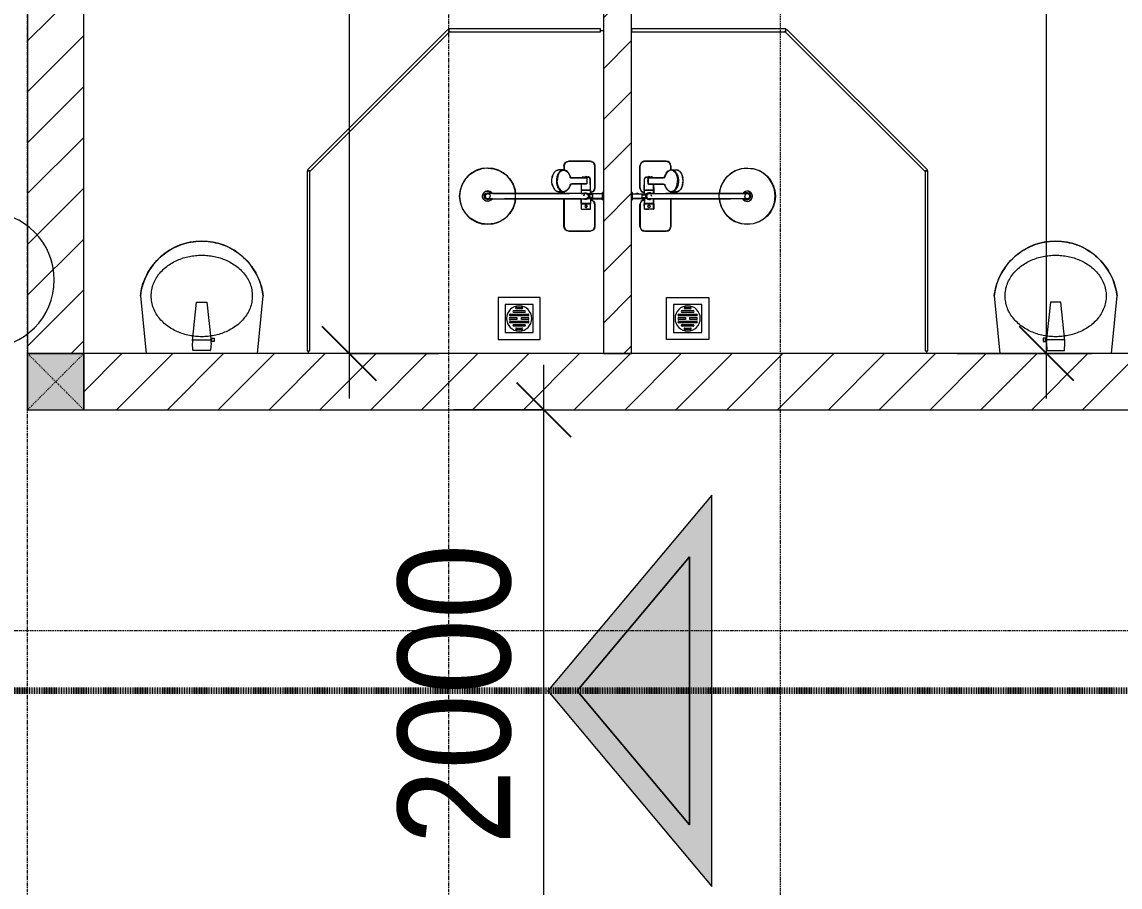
# Model space of a CAD drawing. Header units: millimetres. Extents: x 962 to 239635, y -15958 to 82755.
# Drawn here: x 106183 to 110093, y 33839 to 36917 of the extents above; entities that cross this region are included whole.
import ezdxf

# ---------------------------------------------------------------- set-up
doc = ezdxf.new("R2010")
doc.units = ezdxf.units.MM
for name, pattern in [('1 NÉT CALL OUT', [6, 3, -3]), ('Dash', [6, 3, -3]), ('Dash Dot 3_16_', [7.9375, 4.7625, -1.5875, 0, -1.5875]), ('Grid Line', [22.225, 12.7, -3.175, 3.175, -3.175])]:
    doc.linetypes.add(name, pattern=pattern)
for name, color, linetype, lineweight in [('0-1', 7, 'Continuous', 5), ('A-ANNO-DIMS', 211, 'Continuous', 9), ('A-ANNO-DIMS-160', 211, 'Continuous', 9), ('A-ANNO-NOTE', 131, 'Continuous', 9), ('A-DETL-3', 90, '1 NÉT CALL OUT', 100), ('A-DOOR-IDEN', 31, 'Continuous', 9), ('A-FLOR', 192, 'Continuous', 9), ('A-FLOR-2', 9, 'Continuous', 9), ('A-GLAZ-CURT-1', 254, 'Continuous', 9), ('A-GLAZ-CURT-2', 9, 'Continuous', 9), ('A-WALL', 113, 'Continuous', 9), ('A-WALL-1', 253, 'Continuous', 18), ('A-WALL-3', 113, 'Continuous', 18), ('A-WALL-PATT-1', 10, 'Continuous', 9), ('A-WALL-PATT-2', 111, 'Continuous', 9), ('G-ANNO-SYMB-1', 111, 'Dash Dot 3_16_', 18), ('M-EQPM-1', 254, 'Continuous', 9), ('P-SANR-FIXT', 6, 'Continuous', 9), ('P-SANR-FIXT-1', 254, 'Continuous', 9), ('S-COLS', 52, 'Continuous', 9), ('S-COLS-1', 52, 'Continuous', 5), ('S-COLS-5', 52, 'Dash', 9), ('S-COLS-6', 52, 'Continuous', 18), ('S-COLS-HDLN', 52, 'Dash', 9), ('S-GRID-1', 1, 'Grid Line', 9)]:
    doc.layers.add(name, color=color, linetype=linetype, lineweight=lineweight)
doc.styles.add('UTM Avo', font='UTM Avo.ttf', dxfattribs={"width": 0.9, "height": 400})
doc.dimstyles.new('1_Dim_chi_tiet_2_5', dxfattribs={"dimscale": 304.8, "dimtxt": 399.720379, "dimasz": 0.629921, "dimexe": 0.524934, "dimexo": 0.0625, "dimgap": 0.052493, "dimtad": 1, "dimdec": 0, "dimrnd": 5, "dimzin": 0, "dimdsep": 46, "dimtxsty": 'UTM Avo', "dimblk1": 'OBLIQUE', "dimblk2": 'OBLIQUE', "dimsah": 1, "dimcen": 0.09, "dimdle": 0.524934, "dimazin": 0, "dimtfac": 1, "dimtdec": 4, "dimtix": 1, "dimtmove": 0, "dimatfit": 3, "dimfxl": 1.049869, "dimfxlon": 1, "dimtvp": 1, "dimtolj": 1, "dimtzin": 0, "dimarcsym": 2})
doc.dimstyles.new('1_Dim_chi_tiet_2_5_1', dxfattribs={"dimscale": 304.8, "dimtxt": 399.720379, "dimasz": 0.629921, "dimexe": 0.524934, "dimexo": 0.0625, "dimgap": 0.052493, "dimtad": 1, "dimdec": 0, "dimrnd": 5, "dimzin": 0, "dimdsep": 46, "dimtxsty": 'UTM Avo', "dimblk1": 'OBLIQUE', "dimblk2": 'OBLIQUE', "dimsah": 1, "dimcen": 0.09, "dimdle": 0.524934, "dimazin": 0, "dimtfac": 1, "dimtdec": 4, "dimtix": 1, "dimtmove": 0, "dimatfit": 3, "dimfxl": 1.049869, "dimfxlon": 1, "dimtvp": 1, "dimtolj": 1, "dimtzin": 0, "dimarcsym": 2})
pattern_1 = [(45, (61750.9, 0), (-90.50967, 90.50967), [])]

# ---------------------------------------------------------------- blocks, each defined once
blk = doc.blocks.new('93925000_0001 - 93925000_top_dwg_93925000_T-348115-TKCS_MB TẦNG 2')
at = {"layer": 'P-SANR-FIXT'}
for p, q in [((-29.3, -30.4), (-108, -30.4)), ((29.3, -30.4), (108, -30.4)), ((-125, -47.4), (-125, -123.4)), ((-46.3, -78.4), (-46.3, -46.7)), ((-27.2, -47.1), (-26.1, -47.1)), ((-27.2, -77.9), (-26.1, -77.9)), ((-9, -412.5), (-9, -62.5)), ((9, -62.5), (9, -412.5)), ((21.5, -45.9), (60.6, -46.7)), ((43, -64.7), (43, -117.7)), ((65.8, -117.7), (65.8, -64.7)), ((125, -47.4), (125, -123.4)), ((43, -78.7), (21.5, -79.2)), ((-108, -140.4), (-9, -140.4)), ((9, -140.4), (16.1, -140.4)), ((15.4, -159.1), (15.8, -143.3)), ((42.7, -117.9), (42.7, -117.9)), ((43.2, -117.6), (43.2, -117.5)), ((65.6, -117.5), (65.6, -117.6)), ((66.1, -117.9), (66.1, -117.9)), ((108, -140.4), (92.7, -140.4)), ((93, -143.3), (93.4, -159.1))]:
    blk.add_line(p, q, dxfattribs=at)
at = {"layer": 'P-SANR-FIXT', "flags": 128}
for points in [[(-45.8, -46.1), (-27.2, -46.1), (-27.2, -78.9), (-45.8, -78.9)], [(-26.1, -46), (-26.1, -78.9), (-9, -79)], [(21.5, -47.4), (21.5, -79.1), (9, -79)]]:
    blk.add_lwpolyline(points, dxfattribs=at)
at = {"layer": 'P-SANR-FIXT'}
for centre, radius in [((-36.5, -62.5), 3.95), ((0, -412.5), 100)]:
    blk.add_circle(centre, radius, dxfattribs=at)
for centre, radius, start, end in [((-108, -47.4), 17, 90, 180), ((-29.3, -47.4), 17, 4.7626, 90), ((29.3, -47.4), 17, 90, 175.2374), ((108, -47.4), 17, 360, 90), ((-45.8, -46.6), 0.5, 90, 180), ((0, -62.5), 12, 318.5904, 221.4096), ((0, -62.5), 9, 90, 180.0008), ((0, -62.5), 9, 360, 90), ((45.7, -61.8), 2.59, 155.1929, 175.7071), ((45.9, -61.8), 2.75, 130.8294, 155.1929), ((46.1, -62.1), 3.08, 110.5459, 130.8294), ((54.4, -334.8), 275.9, 88.2683, 91.7343), ((59.7, -57.1), 10.5, 38.6491, 85.492), ((-11.1, -67.1), 76.9, 1.7693, 4.1075), ((65.2, -72.4), 3.46, 323.2522, 79.3541), ((-45.8, -78.4), 0.5, 180, 270), ((-108, -123.4), 17, 180, 270), ((32.6, -143.6), 16.9, 172.414, 179.1297), ((33.7, -143.7), 17.9, 164.9525, 172.4168), ((35.2, -144.2), 19.5, 157.9614, 164.9563), ((37.1, -144.9), 21.6, 151.4775, 157.9654), ((39.3, -146.1), 24, 145.4892, 151.4815), ((41.5, -147.6), 26.8, 139.9517, 145.4927), ((43.6, -149.4), 29.5, 134.7867, 139.9744), ((46.2, -152), 33.2, 130.0223, 134.7808), ((47.7, -153.8), 35.5, 125.4414, 130.0144), ((49.9, -156.8), 39.2, 121.1773, 125.4365), ((50.6, -157.9), 40.5, 119.697, 121.1761), ((51, -158.7), 41.5, 117.0276, 119.7085), ((52.2, -161.1), 44.1, 113.3199, 117.0258), ((51.7, -159.9), 42.8, 109.7779, 113.2977), ((52.5, -162.2), 45.2, 106.1472, 109.7766), ((53.2, -164.5), 47.7, 103.9355, 106.1665), ((39.1, -108.2), 10.4, 284.3956, 285.5116), ((40.8, -114.2), 4.19, 285.5116, 289.9665), ((40.2, -112.5), 6, 289.9665, 292.7061), ((41.4, -115.3), 2.96, 292.7061, 296.5405), ((41.3, -115.1), 3.16, 296.9591, 300.8286), ((41.8, -115.8), 2.26, 300.8286, 305.287), ((42.1, -116.4), 1.64, 305.287, 309.9326), ((42.6, -116.9), 0.906, 309.9326, 315.24), ((66.5, -116.6), 1.39, 229.6335, 235.1234), ((66.3, -116.8), 1.08, 225.1702, 229.6335), ((67.3, -115.4), 2.79, 235.1234, 238.7439), ((67.2, -115.6), 2.6, 238.7439, 243.4573), ((67.8, -114.4), 3.89, 243.9189, 246.8313), ((68.1, -113.8), 4.52, 246.843, 250.4792), ((68.3, -113.2), 5.24, 250.478, 254.0406), ((68.5, -112.7), 5.75, 254.0357, 256.0561), ((55.4, -165.2), 48.4, 73.8659, 76.0481), ((56.2, -162.4), 45.5, 70.241, 73.86), ((57.4, -159.2), 42.1, 66.6693, 70.2637), ((56.5, -161.3), 44.3, 62.9815, 66.6728), ((58, -158.4), 41.1, 60.2783, 62.9855), ((57.7, -158.9), 41.7, 58.8444, 60.2824), ((59.2, -156.4), 38.7, 54.5377, 58.8482), ((60.9, -154), 35.8, 50.0034, 54.5405), ((62.8, -151.7), 32.8, 45.1921, 50.0042), ((65, -149.6), 29.8, 40.0487, 45.1896), ((87.6, -128.4), 1.5, 180, 187.5386), ((87.6, -128.4), 1.5, 258.6057, 270), ((67.2, -147.7), 26.8, 34.5125, 40.0422), ((69.4, -146.2), 24.2, 28.5363, 34.4919), ((73.8, -143.9), 19.2, 21.6374, 28.9183), ((71.2, -145), 22.1, 15.4436, 21.6374), ((76.8, -143.4), 16.2, 7.1859, 15.4436), ((73.9, -143.8), 19.1, 1.2699, 7.1859), ((108, -123.4), 17, 270, 360), ((32.7, -159), 17.3, 181.3198, 222.2619), ((54.2, -123), 60.6, 259.1395, 270.1494), ((54.2, -119.5), 64.1, 270.1494, 280.3637), ((76, -159), 17.4, 317.3098, 358.6393), ((0, -412.5), 18, 120.2491, 59.7509), ((0, -412.5), 12.2, 137.7946, 42.2054), ((0, -412.5), 9, 180, 0)]:
    blk.add_arc(centre, radius, start, end, dxfattribs=at)
for points, degree in [([(-12.9, 0), (-12.9, -1.5), (-12.9, -3)], 2), ([(12.9, 0), (0, 0), (-12.8, 0)], 2), ([(12.8, 0), (12.9, 0), (12.9, 0)], 2), ([(12.9, 0), (12.9, -1.5), (12.9, -3)], 2), ([(-12.9, -3), (0, -3), (12.8, -3)], 2), ([(-12.8, -3), (-12.9, -3), (-12.9, -3)], 2), ([(-8.5, -3.8), (-8.5, -20.9), (-8.5, -38)], 2), ([(-8.5, -38), (0, -38), (8.5, -38)], 2), ([(-5, -38), (-5, -44.8), (-5, -51.6)], 2), ([(5, -38), (5, -44.8), (5, -51.6)], 2), ([(8.5, -3.8), (8.5, -20.9), (8.5, -38)], 2), ([(-5, -46), (-15.5, -46), (-26.1, -46)], 2), ([(5, -46), (13.3, -46), (21.5, -46)], 2), ([(43.2, -61.6), (43.1, -62.2), (43.3, -62.8), (43, -63.5), (43, -64.1), (43, -64.7)], 5), ([(46.1, -59), (45.8, -59), (45.6, -59), (45.4, -59.1), (45.2, -59.1), (45, -59.2)], 5), ([(65.6, -61.6), (65.6, -60.8), (65.5, -60), (64.3, -59), (63.5, -59), (62.7, -59)], 5), ([(42.8, -182.5), (33, -180.6), (24.7, -176.4), (19.9, -170.7)], 3), ([(88.8, -170.8), (83.9, -176.5), (75.6, -180.7), (65.8, -182.5)], 3)]:
    blk.add_open_spline(points, degree=degree, dxfattribs=at)
for points, weights in [([(-9.3, -3), (-8.5, -3), (-8.5, -3.8)], [1, 0.707106775639, 1]), ([(9.3, -3), (8.5, -3), (8.5, -3.8)], [1, 0.707106765177, 1]), ([(21.5, -45.9), (21.5, -45.7), (21.5, -47.4)], [0.874147445041, 0.908470869121, 1]), ([(67.9, -74.4), (66.9, -75.7), (65.8, -76.4)], [1, 0.991614392871, 1]), ([(54.4, -167.3), (15.8, -167.3), (15.8, -143.6)], [1, 0.707106781187, 1]), ([(93, -143.6), (93, -167.3), (54.4, -167.3)], [1, 0.707106781187, 1])]:
    blk.add_rational_spline(points, weights, degree=2, dxfattribs=at)
blk.add_open_spline([(68, -50.6), (68.4, -51.1), (68.6, -51.7), (68.7, -53.5), (68.2, -54.7), (66.1, -57), (64.6, -58.1), (62.7, -59)], degree=3, knots=[0.3623591, 0.3623591, 0.3623591, 0.3623591, 0.4991435, 0.4991435, 0.7494159, 0.7494159, 0.9564651, 0.9564651, 0.9564651, 0.9564651], dxfattribs=at)
blk = doc.blocks.new('93925000_0001 - 93925000_top_dwg-348114-TKCS_MB TẦNG 2')
blk.add_blockref('93925000_0001 - 93925000_top_dwg_93925000_T-348115-TKCS_MB TẦNG 2', (0, 0))
blk = doc.blocks.new('93925000_0001 - 93925000_3D_low_dwg-348120-TKCS_MB TẦNG 2')
at = {"layer": 'P-SANR-FIXT'}
for p, q in [((-13, 0.4), (-12.1, 0.4)), ((-13, 0.4), (-11.6, 0.4)), ((-13, -2.4), (-13, 0.4)), ((-12.1, 0.4), (-9.1, 0.4)), ((-8, 0.4), (-11.6, 0.4)), ((-9.1, 0.4), (-5, 0.4)), ((-5, 0.4), (-8, 0.4)), ((-5, 0.4), (0, 0.4)), ((0, 0.4), (5.1, 0.4)), ((5.1, 0.4), (9, 0.4)), ((8.2, 0.4), (5.1, 0.4)), ((11.6, 0.4), (8.2, 0.4)), ((9, 0.4), (12, 0.4)), ((13, 0.4), (11.6, 0.4)), ((12, 0.4), (13, 0.4)), ((13, -2.4), (13, 0.4)), ((-125, -47), (-120, -35)), ((-120, -35), (-125, -47)), ((-120, -35), (-108, -30)), ((-108, -30), (-120, -35)), ((-108, -30), (-29.2, -30)), ((-29.2, -30), (-108, -30)), ((-29.2, -30), (-17.2, -35)), ((-17.2, -35), (-29.2, -30)), ((-17.2, -35), (-12.8, -45.6)), ((-12.8, -45.6), (-17.2, -35)), ((-13, -2.4), (-13, 0)), ((-12.1, -2.4), (-13, -2.4)), ((-13, -2.4), (-11.6, -2.4)), ((-12.1, -2.4), (-13, -2.4)), ((-13, -2.4), (-11.6, -2.4)), ((-9.1, -2.4), (-12.1, -2.4)), ((-9.1, -2.4), (-12.1, -2.4)), ((-11.6, -2.4), (-8.5, -2.4)), ((-11.6, -2.4), (-8.9, -2.4)), ((-11.1, -20.1), (-8.9, -14.6)), ((-8.9, -25.2), (-11.1, -20.1)), ((-5, -2.4), (-9.1, -2.4)), ((-8.9, -45.6), (-8.9, -2.4)), ((-6.1, -2.4), (-8.5, -2.4)), ((-8.5, -53.6), (-8.5, -2.4)), ((0, -2.4), (-5, -2.4)), ((5.1, -2.4), (0, -2.4)), ((5.1, -2.4), (9, -2.4)), ((6.1, -2.4), (8.5, -2.4)), ((11.6, -2.4), (8.5, -2.4)), ((8.5, -2.4), (8.5, -53.6)), ((8.9, -2.4), (8.9, -45.6)), ((11.6, -2.4), (8.9, -2.4)), ((11.1, -20.1), (8.9, -15)), ((8.9, -25.6), (11.1, -20.1)), ((9, -2.4), (12, -2.4)), ((9, -2.4), (12, -2.4)), ((13, -2.4), (11.6, -2.4)), ((13, -2.4), (11.6, -2.4)), ((12, -2.4), (13, -2.4)), ((12, -2.4), (13, -2.4)), ((17.2, -35), (12.8, -45.6)), ((12.8, -45.6), (17.2, -35)), ((13, -2.4), (13, 0)), ((17.2, -35), (29.2, -30)), ((17.2, -35), (29.2, -30)), ((29.2, -30), (108, -30)), ((108, -30), (29.2, -30)), ((108, -30), (120, -35)), ((120, -35), (108, -30)), ((120, -35), (125, -47)), ((125, -47), (120, -35)), ((-125, -123), (-125, -47)), ((-125, -47), (-125, -123)), ((-46.3, -45.7), (-27.2, -45.6)), ((-46.3, -46.9), (-46.3, -45.7)), ((-46.3, -45.7), (-46.3, -46.9)), ((-46.3, -50.5), (-46.3, -46.9)), ((-46.3, -50.5), (-46.3, -56.1)), ((-46.3, -56.1), (-46.3, -62.1)), ((-46.3, -68.1), (-46.3, -62.1)), ((-46.3, -73.7), (-46.3, -68.1)), ((-46.3, -77.3), (-46.3, -73.7)), ((-46.3, -78.5), (-46.3, -77.3)), ((-46.3, -78.5), (-46.3, -77.3)), ((-40.5, -62.1), (-39.4, -59.4)), ((-40.5, -62.1), (-39.3, -64.9)), ((-36.6, -58.1), (-39.4, -59.4)), ((-36.5, -66.1), (-39.3, -64.9)), ((-36.6, -58.1), (-33.6, -59.3)), ((-33.6, -64.8), (-36.5, -66.1)), ((-33.6, -59.3), (-32.5, -62.1)), ((-33.6, -64.8), (-32.5, -62.1)), ((-27.2, -46.8), (-27.2, -45.6)), ((-27.2, -46.8), (-27.2, -50.4)), ((-27.2, -56), (-27.2, -50.4)), ((-27.2, -62.1), (-27.2, -56)), ((-27.2, -68.2), (-27.2, -62.1)), ((-27.2, -73.8), (-27.2, -68.2)), ((-27.2, -77.4), (-27.2, -73.8)), ((-27.2, -78.6), (-27.2, -77.4)), ((-26.1, -46.8), (-26.1, -45.6)), ((-8.5, -45.6), (-26.1, -45.6)), ((-26.1, -46.8), (-26.1, -50.4)), ((-26.1, -56), (-26.1, -50.4)), ((-26.1, -62.1), (-26.1, -56)), ((-26.1, -68.2), (-26.1, -62.1)), ((-26.1, -73.8), (-26.1, -68.2)), ((-26.1, -77.4), (-26.1, -73.8)), ((-26.1, -78.6), (-26.1, -77.4)), ((-11.1, -57.5), (-12, -62.1)), ((-11.2, -57.7), (-12, -62.1)), ((-12, -62.1), (-11.2, -66.5)), ((-12, -62.1), (-11.2, -66.5)), ((-8.5, -53.6), (-11.2, -57.7)), ((-8.5, -53.6), (-11.2, -57.7)), ((-11.1, -57.5), (-11.2, -57.7)), ((-11.1, -66.7), (-11.2, -66.5)), ((-11.2, -66.5), (-9, -69.8)), ((-11.1, -66.7), (-9, -69.9)), ((-5.4, -54.9), (-9, -62.1)), ((-9, -62.1), (-9, -66.3)), ((-9, -79.5), (-9, -66.3)), ((-4.4, -50.9), (-8.5, -53.6)), ((-4.4, -50.9), (-8.5, -53.6)), ((0, -53.1), (-5.4, -54.9)), ((-4.6, -51), (-4.4, -50.9)), ((0, -50.1), (-4.4, -50.9)), ((4.4, -50.9), (0, -50.1)), ((2.5, -54.1), (0, -53.1)), ((6.4, -68.5), (0, -71.1)), ((4.4, -50.9), (4.6, -51)), ((4.4, -50.9), (8.5, -53.6)), ((4.4, -50.9), (8.5, -53.6)), ((9, -62.1), (6.4, -55.7)), ((9, -62.1), (7.9, -59.4)), ((21.5, -45.6), (8.5, -45.6)), ((11.1, -57.5), (8.5, -53.6)), ((11.2, -57.7), (8.5, -53.6)), ((11.2, -57.7), (8.5, -53.6)), ((9, -62.1), (9, -66.5)), ((9, -79.6), (9, -66.5)), ((9, -69.8), (11.2, -66.5)), ((9, -69.8), (11.2, -66.5)), ((9, -69.8), (11.1, -66.7)), ((11.1, -57.5), (11.2, -57.7)), ((11.1, -66.7), (12, -62.1)), ((11.1, -66.7), (11.2, -66.5)), ((12, -62.1), (11.2, -57.7)), ((12, -62.1), (11.2, -57.7)), ((11.2, -66.5), (12, -62.1)), ((21.5, -45.6), (60.6, -46.1)), ((21.5, -46.8), (21.5, -45.6)), ((21.5, -46.8), (21.5, -50.4)), ((21.5, -56), (21.5, -50.4)), ((21.5, -62.1), (21.5, -56)), ((21.5, -68.2), (21.5, -62.1)), ((21.5, -73.8), (21.5, -68.2)), ((21.5, -77.4), (21.5, -73.8)), ((21.5, -78.6), (21.5, -77.4)), ((43.3, -68.3), (43.8, -62.2)), ((43.3, -68.3), (44.3, -66.3)), ((44.3, -70.3), (43.3, -68.3)), ((44.3, -58.6), (44.2, -112.9)), ((65.4, -58.6), (44.3, -58.6)), ((52.7, -58.6), (54.8, -57.9)), ((54.8, -57.9), (56.9, -58.6)), ((60.6, -46.1), (66.7, -50.3)), ((65.4, -58.6), (65.4, -112.9)), ((66.3, -68.3), (65.4, -66.3)), ((65.4, -70.2), (66.3, -68.3)), ((66.3, -68.3), (65.5, -58.6)), ((66.7, -50.3), (69.5, -62.1)), ((66.7, -73.9), (69.5, -62.1)), ((125, -47), (125, -123)), ((125, -123), (125, -47)), ((-46.3, -78.5), (-27.2, -78.6)), ((-26.1, -78.6), (-9, -78.6)), ((-9, -79.5), (-9, -94.5)), ((-9, -94.5), (-9, -122.1)), ((9, -78.6), (21.5, -78.6)), ((9, -79.6), (9, -94.6)), ((9, -94.6), (9, -122.1)), ((21.5, -78.6), (44.3, -78.3)), ((42.7, -116.4), (27.2, -123.6)), ((44.2, -112.9), (42.7, -116.4)), ((65.4, -112.9), (67, -116.4)), ((67, -116.4), (82.2, -123.4)), ((-120, -135), (-125, -123)), ((-125, -123), (-120, -135)), ((-108, -140), (-120, -135)), ((-120, -135), (-108, -140)), ((-8.8, -140), (-108, -140)), ((-108, -140), (-8.8, -140)), ((-9, -122.1), (-9, -352.1)), ((16.1, -140), (8.8, -140)), ((8.8, -140), (16.1, -140)), ((9, -352.1), (9, -122.1)), ((16, -140.4), (19, -131.1)), ((16, -140.4), (16, -160.1)), ((19.3, -150.1), (16, -140.4)), ((27.2, -123.6), (19, -131.1)), ((27.5, -157.3), (19.3, -150.1)), ((82.2, -123.4), (90.4, -130.7)), ((90.7, -149.6), (82.5, -157.2)), ((90.4, -130.7), (93.7, -140.4)), ((90.7, -149.6), (93.7, -140.4)), ((108, -140), (93.6, -140)), ((93.6, -140), (108, -140)), ((93.7, -140.4), (93.7, -160.1)), ((108, -140), (120, -135)), ((108, -140), (120, -135)), ((125, -123), (120, -135)), ((120, -135), (125, -123)), ((16, -160.1), (18.8, -169)), ((19.3, -169.7), (16, -160.1)), ((25.5, -175.3), (19.3, -169.7)), ((27.5, -157.3), (39.8, -162.4)), ((39.8, -182), (27.5, -177)), ((39.6, -182), (54.8, -183.9)), ((39.8, -162.4), (54.8, -164.2)), ((39.8, -182), (54.8, -183.9)), ((70.6, -162.2), (54.8, -164.2)), ((54.8, -183.9), (70.6, -181.9)), ((54.8, -183.9), (69.3, -182.2)), ((70.6, -162.2), (82.5, -157.2)), ((82.5, -176.8), (70.6, -181.9)), ((82.2, -177), (79.6, -178.1)), ((90.7, -169.3), (82.5, -176.8)), ((90.6, -169.4), (88.2, -171.6)), ((93.7, -160.1), (90.7, -169.3)), ((-77.7, -348.9), (-89.8, -367.9)), ((-61.8, -333.3), (-77.7, -348.9)), ((-42.5, -321.4), (-61.8, -333.3)), ((-21.4, -314.2), (-42.5, -321.4)), ((-9, -312.8), (-21.4, -314.2)), ((22.5, -314.4), (9, -312.9)), ((43, -321.6), (22.5, -314.4)), ((61.9, -333.3), (43, -321.6)), ((78.8, -350.3), (61.9, -333.3)), ((90.5, -369.3), (78.8, -350.3)), ((-97.3, -388.9), (-100, -411.9)), ((-89.8, -367.9), (-97.3, -388.9)), ((-9, -374.4), (-9, -352.1)), ((-9, -394.7), (-9, -374.4)), ((9, -374.3), (9, -352.1)), ((9, -394.5), (9, -374.3)), ((97.6, -390.1), (90.5, -369.3)), ((100, -411.9), (97.6, -390.1)), ((-100, -411.9), (-97.6, -433.8)), ((-16.7, -404), (-18.5, -411.9)), ((-18.5, -411.9), (-18.5, -411.9)), ((-18.5, -411.9), (-16.5, -420.1)), ((-11.8, -397.7), (-16.7, -404)), ((-16.5, -420.1), (-11.3, -426.5)), ((-12, -411.9), (-9, -404.4)), ((-8.3, -420.6), (-12, -411.9)), ((-9, -396.3), (-11.8, -397.7)), ((-11.3, -426.5), (-3.9, -430)), ((-9, -394.7), (-9, -407.6)), ((-5.4, -404.7), (-9, -411.9)), ((-9, -407.6), (-9, -411.9)), ((-9, -411.9), (-9, -411.9)), ((0, -423.9), (-8.3, -420.6)), ((-5.4, -404.7), (-6.3, -405.5)), ((-5.4, -419.1), (-6.2, -418.4)), ((-5.4, -404.7), (0, -402.9)), ((0, -420.9), (-5.4, -419.1)), ((0, -420.9), (-5.4, -419.1)), ((-3.9, -430), (4.1, -429.9)), ((5.4, -404.7), (0, -402.9)), ((5.4, -419.1), (0, -420.9)), ((5.4, -419.1), (0, -420.9)), ((8.7, -420.2), (0, -423.9)), ((4.1, -429.9), (11.7, -426.2)), ((9, -411.9), (5.4, -404.7)), ((5.4, -404.7), (6.2, -405.4)), ((5.4, -419.1), (9, -411.6)), ((5.4, -419.1), (9, -411.9)), ((6.2, -418.4), (5.4, -419.1)), ((8.7, -420.2), (12, -411.9)), ((9, -394.5), (9, -407.4)), ((11.7, -397.6), (9, -396.3)), ((12, -411.9), (9, -404.9)), ((9, -411.9), (9, -407.4)), ((9, -411.6), (9, -411.9)), ((11.7, -397.6), (16.7, -403.7)), ((11.7, -397.6), (16.7, -403.7)), ((16.5, -420.1), (11.7, -426.2)), ((18.5, -411.9), (16.5, -420.1)), ((16.7, -403.7), (18.5, -411.9)), ((16.7, -403.7), (18.5, -411.9)), ((18.5, -411.9), (18.5, -411.9)), ((100, -411.9), (97.5, -433.9)), ((-97.6, -433.8), (-90.5, -454.4)), ((-90.5, -454.4), (-78.4, -473.9)), ((78, -474.5), (89.8, -455.8)), ((89.8, -455.8), (97.5, -433.9)), ((-78.4, -473.9), (-62.2, -490.2)), ((-62.2, -490.2), (-43.5, -501.9)), ((-43.5, -501.9), (-22.2, -509.4)), ((22.1, -509.4), (42.9, -502.2)), ((42.9, -502.2), (61.9, -490.4)), ((61.9, -490.4), (78, -474.5)), ((-22.2, -509.4), (-0.1, -511.9)), ((-0.1, -511.9), (22.1, -509.4))]:
    blk.add_line(p, q, dxfattribs=at)
blk = doc.blocks.new('93925000_0001 - FMM 93925000-348244-TKCS_MB TẦNG 2')
for name in ['93925000_0001 - 93925000_3D_low_dwg-348120-TKCS_MB TẦNG 2', '93925000_0001 - 93925000_top_dwg-348114-TKCS_MB TẦNG 2']:
    blk.add_blockref(name, (0, 0))
blk = doc.blocks.new('bonruatreo - Chậu rửa-348246-TKCS_MB TẦNG 2')
at = {"layer": 'P-SANR-FIXT-1'}
for p, q in [((-218.6, 205), (-198.4, 0)), ((198.4, 0), (218.6, 205)), ((-18.5, 182.5), (-32.2, 52.9)), ((18.5, 182.5), (-18.5, 182.5)), ((33, 45.4), (18.5, 182.5)), ((-35.6, 54.2), (-44.7, 54.2)), ((-44.7, 54.2), (-44.7, 42.8)), ((-44.7, 42.8), (-35.6, 42.8)), ((-35.6, 52.9), (-35.6, 54.2)), ((-32.2, 52.9), (-35.6, 52.9)), ((-35.6, 44.2), (-35.6, 52.9)), ((-35.6, 42.8), (-35.6, 44.2)), ((-35.6, 44.2), (-33.1, 44.2)), ((-32.2, 52.9), (-33.1, 44.2)), ((32.7, 48.5), (-32.7, 48.5)), ((-33, 37.3), (-31.4, 12.2)), ((-30.2, 11), (30.2, 11)), ((31.4, 12.2), (33, 37.3))]:
    blk.add_line(p, q, dxfattribs=at)
at = {"layer": 'P-SANR-FIXT-1', "flags": 128}
blk.add_lwpolyline([(-218.6, 205), (-217.4, 213.7), (-215.9, 222.4), (-214, 231), (-211.8, 239.5), (-209.3, 247.9), (-206.4, 256.2), (-203.2, 264.4), (-199.6, 272.5), (-195.8, 280.4), (-191.6, 288.1), (-187.1, 295.7), (-182.3, 303.1), (-177.3, 310.3), (-171.9, 317.3), (-166.3, 324.1), (-160.4, 330.6), (-154.2, 336.9), (-147.8, 342.9), (-141.2, 348.7), (-134.3, 354.2), (-127.3, 359.4), (-120, 364.4), (-112.5, 369), (-104.9, 373.4), (-97.1, 377.4), (-89.1, 381.2), (-81, 384.6), (-72.7, 387.6), (-64.4, 390.4), (-55.9, 392.8), (-47.3, 394.8), (-38.7, 396.6), (-30, 397.9), (-21.3, 399), (-12.5, 399.6), (-3.7, 400), (5.1, 399.9), (13.9, 399.6), (22.6, 398.8), (31.4, 397.8), (40.1, 396.3), (48.7, 394.5), (57.2, 392.4), (65.7, 390), (74, 387.2), (82.2, 384.1), (90.3, 380.6), (98.3, 376.8), (106.1, 372.7), (113.7, 368.3), (121.1, 363.6), (128.4, 358.7), (135.4, 353.4), (142.2, 347.8), (148.8, 342), (155.2, 335.9), (161.3, 329.6), (167.2, 323), (172.8, 316.2), (178.1, 309.2), (183.1, 302), (187.8, 294.6), (192.2, 287), (196.4, 279.2), (200.2, 271.3), (203.7, 263.2), (206.8, 255), (209.7, 246.6), (212.2, 238.2), (214.3, 229.7), (216.1, 221.1), (217.6, 212.4), (218.6, 205)], dxfattribs=at)
at = {"layer": 'P-SANR-FIXT-1'}
for centre, radius, start, end in [((0, 180), 220, 6.525, 173.475), ((5.5, 41.4), 38.7, 175.8543, 186.034), ((-5.5, 41.4), 38.7, 353.966, 6.034), ((-30.1, 12.3), 1.3, 183.5997, 268.7722), ((30.1, 12.3), 1.3, 271.2278, 356.4003)]:
    blk.add_arc(centre, radius, start, end, dxfattribs=at)
for points in [[(-180, 205), (-180, 212.4), (-178.6, 227.3), (-172.4, 248.8), (-162.5, 268.9), (-149.4, 287), (-133.8, 303), (-116.1, 316.6), (-96.9, 327.9), (-76.5, 336.8), (-55.2, 343.5), (-33.3, 347.9), (-11.2, 350.1), (11.1, 350.1), (33.3, 347.9), (55.2, 343.5), (76.5, 336.8), (96.9, 327.9), (116.1, 316.6), (133.8, 302.9), (149.5, 287), (162.5, 268.8), (172.4, 248.8), (178.6, 227.3), (180, 212.4), (180, 205)], [(180, 205), (180, 197.6), (178.6, 182.7), (172.4, 161.2), (162.5, 141.2), (149.5, 123), (133.8, 107.1), (116.1, 93.4), (96.9, 82.1), (76.5, 73.2), (55.2, 66.5), (33.3, 62.1), (11.1, 59.9), (-11.2, 59.9), (-33.3, 62.1), (-55.2, 66.5), (-76.5, 73.2), (-96.9, 82.1), (-116.1, 93.4), (-133.8, 107), (-149.4, 123), (-162.5, 141.1), (-172.4, 161.2), (-178.6, 182.7), (-180, 197.6), (-180, 205)]]:
    blk.add_open_spline(points, degree=3, dxfattribs=at)
blk = doc.blocks.new('System Panel - Glazed-943066-TKCS_MB TẦNG 2')
at = {"layer": 'A-GLAZ-CURT-2'}
for p, q in [((275, 5), (-275, 5)), ((-275, 5), (-275, -5)), ((275, -5), (275, 5)), ((-275, -5), (275, -5))]:
    blk.add_line(p, q, dxfattribs=at)
blk = doc.blocks.new('System Panel - Glazed-943052-TKCS_MB TẦNG 2')
at = {"layer": 'A-GLAZ-CURT-2'}
for p, q in [((320.2, 5), (-320.2, 5)), ((-320.2, 5), (-320.2, -5)), ((320.2, -5), (320.2, 5)), ((-320.2, -5), (320.2, -5))]:
    blk.add_line(p, q, dxfattribs=at)
blk = doc.blocks.new('System Panel - Glazed-943053-TKCS_MB TẦNG 2')
at = {"layer": 'A-GLAZ-CURT-2'}
for p, q in [((353.6, 5), (-353.6, 5)), ((-353.6, 5), (-353.6, -5)), ((353.6, -5), (353.6, 5)), ((-353.6, -5), (353.6, -5))]:
    blk.add_line(p, q, dxfattribs=at)
blk = doc.blocks.new('THU NUOC - THU NUOC-455054-TKCS_MB TẦNG 2')
at = {"layer": 'M-EQPM-1'}
for p, q in [((-66.3, -70.6), (-66.3, 79.4)), ((-66.3, 79.4), (83.7, 79.4)), ((83.7, 79.4), (83.7, -70.6)), ((58.7, 54.4), (-41.3, 54.4)), ((-41.3, 54.4), (-41.3, -45.6)), ((-1.1, 44.5), (18.5, 44.5)), ((58.7, -45.6), (58.7, 54.4)), ((-23.3, 19.6), (40.9, 19.6)), ((40.9, 13.6), (-23.3, 13.6)), ((-23.3, 7.2), (0.7, 7.2)), ((0.7, 1.2), (-23.3, 1.2)), ((-11, 32.1), (28.5, 32.1)), ((28.5, 26.1), (-11, 26.1)), ((18.5, 38.5), (-1.1, 38.5)), ((0.7, 7.2), (0.7, 1.2)), ((16.7, 1.2), (16.7, 7.2)), ((16.7, 7.2), (40.9, 7.2)), ((40.9, 1.2), (16.7, 1.2)), ((-23.3, -4.8), (40.9, -4.8)), ((40.9, -10.8), (-23.3, -10.8)), ((-11, -17.3), (28.5, -17.3)), ((28.5, -23.3), (-11, -23.3)), ((-1.1, -29.6), (18.5, -29.6)), ((18.5, -35.6), (-1.1, -35.6)), ((83.7, -70.6), (-66.3, -70.6)), ((-41.3, -45.6), (58.7, -45.6))]:
    blk.add_line(p, q, dxfattribs=at)
for centre, radius, start, end in [((8.7, 4.4), 45, 0, 180), ((8.7, 4.4), 45, 360, 180), ((-1.1, 41.5), 3, 90, 270), ((18.5, 41.5), 3, 270, 90), ((8.7, 4.4), 45, 180, 0), ((8.7, 4.4), 45, 180, 360), ((-23.3, 16.6), 3, 90, 270), ((-23.3, 4.2), 3, 90, 270), ((-11, 29.1), 3, 90, 270), ((28.5, 29.1), 3, 270, 90), ((40.9, 16.6), 3, 270, 90), ((40.9, 4.2), 3, 270, 90), ((-23.3, -7.8), 3, 90, 270), ((-11, -20.3), 3, 90, 270), ((-1.1, -32.6), 3, 90, 270), ((18.5, -32.6), 3, 270, 90), ((28.5, -20.3), 3, 270, 90), ((40.9, -7.8), 3, 270, 90)]:
    blk.add_arc(centre, radius, start, end, dxfattribs=at)
blk = doc.blocks.new('93925000_0001 - FMM 93925000-401075-TKCS_MB TẦNG 2')
at = {"extrusion": (0, 0, -1), "zscale": -1, "rotation": 180}
for name in ['93925000_0001 - 93925000_top_dwg-348114-TKCS_MB TẦNG 2', '93925000_0001 - 93925000_3D_low_dwg-348120-TKCS_MB TẦNG 2']:
    blk.add_blockref(name, (0, 0), dxfattribs=at)
blk = doc.blocks.new('bonruatreo - Chậu rửa-401074-TKCS_MB TẦNG 2')
at = {"layer": 'P-SANR-FIXT-1'}
for p, q in [((218.6, -205), (198.4, 0)), ((-198.4, 0), (-218.6, -205)), ((-33, -37.3), (-31.4, -12.2)), ((-30.2, -11), (30.2, -11)), ((31.4, -12.2), (33, -37.3)), ((-44.7, -42.8), (-35.6, -42.8)), ((-44.7, -54.2), (-44.7, -42.8)), ((-35.6, -54.2), (-44.7, -54.2)), ((-35.6, -42.8), (-35.6, -44.2)), ((-35.6, -44.2), (-33.1, -44.2)), ((-35.6, -44.2), (-35.6, -52.9)), ((-35.6, -52.9), (-35.6, -54.2)), ((-32.2, -52.9), (-35.6, -52.9)), ((-32.2, -52.9), (-33.1, -44.2)), ((32.7, -48.5), (-32.7, -48.5)), ((-18.5, -182.5), (-32.2, -52.9)), ((33, -45.4), (18.5, -182.5)), ((18.5, -182.5), (-18.5, -182.5))]:
    blk.add_line(p, q, dxfattribs=at)
at = {"layer": 'P-SANR-FIXT-1', "flags": 128}
blk.add_lwpolyline([(218.6, -205), (217.4, -213.7), (215.9, -222.4), (214, -231), (211.8, -239.5), (209.3, -247.9), (206.4, -256.2), (203.2, -264.4), (199.6, -272.5), (195.8, -280.4), (191.6, -288.1), (187.1, -295.7), (182.3, -303.1), (177.3, -310.3), (171.9, -317.3), (166.3, -324.1), (160.4, -330.6), (154.2, -336.9), (147.8, -342.9), (141.2, -348.7), (134.3, -354.2), (127.3, -359.4), (120, -364.4), (112.5, -369), (104.9, -373.4), (97.1, -377.4), (89.1, -381.2), (81, -384.6), (72.7, -387.6), (64.4, -390.4), (55.9, -392.8), (47.3, -394.8), (38.7, -396.6), (30, -397.9), (21.3, -399), (12.5, -399.6), (3.7, -400), (-5.1, -399.9), (-13.9, -399.6), (-22.6, -398.8), (-31.4, -397.8), (-40.1, -396.3), (-48.7, -394.5), (-57.2, -392.4), (-65.7, -390), (-74, -387.2), (-82.2, -384.1), (-90.3, -380.6), (-98.3, -376.8), (-106.1, -372.7), (-113.7, -368.3), (-121.1, -363.6), (-128.4, -358.7), (-135.4, -353.4), (-142.2, -347.8), (-148.8, -342), (-155.2, -335.9), (-161.3, -329.6), (-167.2, -323), (-172.8, -316.2), (-178.1, -309.2), (-183.1, -302), (-187.8, -294.6), (-192.2, -287), (-196.4, -279.2), (-200.2, -271.3), (-203.7, -263.2), (-206.8, -255), (-209.7, -246.6), (-212.2, -238.2), (-214.3, -229.7), (-216.1, -221.1), (-217.6, -212.4), (-218.6, -205)], dxfattribs=at)
at = {"layer": 'P-SANR-FIXT-1'}
for centre, radius, start, end in [((5.5, -41.4), 38.7, 173.966, 184.1457), ((-30.1, -12.3), 1.3, 91.2278, 176.4003), ((30.1, -12.3), 1.3, 3.5997, 88.7722), ((-5.5, -41.4), 38.7, 353.966, 6.034), ((0, -180), 220, 186.525, 353.475)]:
    blk.add_arc(centre, radius, start, end, dxfattribs=at)
for points in [[(-180, -205), (-180, -197.6), (-178.6, -182.7), (-172.4, -161.2), (-162.5, -141.1), (-149.4, -123), (-133.8, -107), (-116.1, -93.4), (-96.9, -82.1), (-76.5, -73.2), (-55.2, -66.5), (-33.3, -62.1), (-11.2, -59.9), (11.1, -59.9), (33.3, -62.1), (55.2, -66.5), (76.5, -73.2), (96.9, -82.1), (116.1, -93.4), (133.8, -107.1), (149.5, -123), (162.5, -141.2), (172.4, -161.2), (178.6, -182.7), (180, -197.6), (180, -205)], [(180, -205), (180, -212.4), (178.6, -227.3), (172.4, -248.8), (162.5, -268.8), (149.5, -287), (133.8, -302.9), (116.1, -316.6), (96.9, -327.9), (76.5, -336.8), (55.2, -343.5), (33.3, -347.9), (11.1, -350.1), (-11.2, -350.1), (-33.3, -347.9), (-55.2, -343.5), (-76.5, -336.8), (-96.9, -327.9), (-116.1, -316.6), (-133.8, -303), (-149.4, -287), (-162.5, -268.9), (-172.4, -248.8), (-178.6, -227.3), (-180, -212.4), (-180, -205)]]:
    blk.add_open_spline(points, degree=3, dxfattribs=at)
blk = doc.blocks.new('System Panel - Glazed-943105-TKCS_MB TẦNG 2')
at = {"layer": 'A-GLAZ-CURT-2'}
for p, q in [((270, 5), (-270, 5)), ((-270, 5), (-270, -5)), ((270, -5), (270, 5)), ((-270, -5), (270, -5))]:
    blk.add_line(p, q, dxfattribs=at)
blk = doc.blocks.new('System Panel - Glazed-943106-TKCS_MB TẦNG 2')
at = {"layer": 'A-GLAZ-CURT-2'}
for p, q in [((320.2, 5), (-320.2, 5)), ((-320.2, 5), (-320.2, -5)), ((320.2, -5), (320.2, 5)), ((-320.2, -5), (320.2, -5))]:
    blk.add_line(p, q, dxfattribs=at)
blk = doc.blocks.new('System Panel - Glazed-943107-TKCS_MB TẦNG 2')
at = {"layer": 'A-GLAZ-CURT-2'}
for p, q in [((353.6, 5), (-353.6, 5)), ((-353.6, 5), (-353.6, -5)), ((353.6, -5), (353.6, 5)), ((-353.6, -5), (353.6, -5))]:
    blk.add_line(p, q, dxfattribs=at)
blk = doc.blocks.new('THU NUOC - THU NUOC-461820-TKCS_MB TẦNG 2')
at = {"layer": 'M-EQPM-1'}
for p, q in [((-66.3, 70.6), (-66.3, -79.4)), ((83.7, 70.6), (-66.3, 70.6)), ((58.7, 45.6), (-41.3, 45.6)), ((-41.3, 45.6), (-41.3, -54.4)), ((58.7, -54.4), (58.7, 45.6)), ((83.7, -79.4), (83.7, 70.6)), ((-23.3, 10.8), (40.9, 10.8)), ((40.9, 4.8), (-23.3, 4.8)), ((-11, 23.3), (28.5, 23.3)), ((28.5, 17.3), (-11, 17.3)), ((-1.1, 35.6), (18.5, 35.6)), ((18.5, 29.6), (-1.1, 29.6)), ((-23.3, -1.2), (0.7, -1.2)), ((0.7, -7.2), (-23.3, -7.2)), ((-23.3, -13.6), (40.9, -13.6)), ((40.9, -19.6), (-23.3, -19.6)), ((-11, -26.1), (28.5, -26.1)), ((28.5, -32.1), (-11, -32.1)), ((-1.1, -38.5), (18.5, -38.5)), ((0.7, -1.2), (0.7, -7.2)), ((16.7, -1.2), (40.9, -1.2)), ((16.7, -7.2), (16.7, -1.2)), ((40.9, -7.2), (16.7, -7.2)), ((-41.3, -54.4), (58.7, -54.4)), ((18.5, -44.5), (-1.1, -44.5)), ((-66.3, -79.4), (83.7, -79.4))]:
    blk.add_line(p, q, dxfattribs=at)
for centre, radius, start, end in [((8.7, -4.4), 45, 0, 180), ((8.7, -4.4), 45, 0, 180), ((-23.3, 7.8), 3, 90, 270), ((-11, 20.3), 3, 90, 270), ((-1.1, 32.6), 3, 90, 270), ((18.5, 32.6), 3, 270, 90), ((28.5, 20.3), 3, 270, 90), ((40.9, 7.8), 3, 270, 90), ((8.7, -4.4), 45, 180, 360), ((8.7, -4.4), 45, 180, 360), ((-23.3, -4.2), 3, 90, 270), ((-23.3, -16.6), 3, 90, 270), ((-11, -29.1), 3, 90, 270), ((-1.1, -41.5), 3, 90, 270), ((18.5, -41.5), 3, 270, 90), ((28.5, -29.1), 3, 270, 90), ((40.9, -4.2), 3, 270, 90), ((40.9, -16.6), 3, 270, 90)]:
    blk.add_arc(centre, radius, start, end, dxfattribs=at)
blk = doc.blocks.new('NCV_TKTC_TANG 2_rvt-1-TKCS_MB TẦNG 2')
at = {"layer": 'A-WALL-PATT-1'}
h = blk.add_hatch(dxfattribs=at)
h.set_pattern_fill('FP_1', color=256, style=0, pattern_type=2)
h.set_pattern_definition([(45, (0, 0), (-90.50967, 90.50967), [])])
h.paths.add_polyline_path([(46502.6, 35737.4), (46602.6, 35737.4), (46602.6, 37837.4), (46502.6, 37837.4), (46502.6, 35786.2)])
at = {"layer": 'A-FLOR-2'}
for p, q in [((46492.6, 36886.9), (46502.6, 36886.9)), ((45452.6, 35737.4), (45452.6, 35746.9)), ((47652.6, 35746.9), (47652.6, 35737.4))]:
    blk.add_line(p, q, dxfattribs=at)
at = {"layer": 'A-WALL-1'}
for p, q in [((46502.6, 37837.4), (46502.6, 36305.6)), ((46602.6, 36305.6), (46602.6, 37837.4)), ((46502.6, 36289.4), (46502.6, 35737.4)), ((46602.6, 35737.4), (46602.6, 36289.4)), ((46502.6, 35737.4), (46602.6, 35737.4))]:
    blk.add_line(p, q, dxfattribs=at)
at = {"layer": 'A-GLAZ-CURT-1'}
for name, p, rotation in [('System Panel - Glazed-943107-TKCS_MB TẦNG 2', (45702.6, 36637.4), 45), ('System Panel - Glazed-943105-TKCS_MB TẦNG 2', (46222.6, 36887.4), 180), ('System Panel - Glazed-943053-TKCS_MB TẦNG 2', (47402.6, 36637.4), 135), ('System Panel - Glazed-943106-TKCS_MB TẦNG 2', (45452.6, 36067.1), 90), ('System Panel - Glazed-943052-TKCS_MB TẦNG 2', (47652.6, 36067.1), 90)]:
    blk.add_blockref(name, p, dxfattribs=dict(at, rotation=rotation))
blk.add_blockref('System Panel - Glazed-943066-TKCS_MB TẦNG 2', (46877.6, 36887.4), dxfattribs=at)
at = {"layer": 'M-EQPM-1', "rotation": 180}
blk.add_blockref('THU NUOC - THU NUOC-461820-TKCS_MB TẦNG 2', (46211.3, 35857.9), dxfattribs=at)
at = {"layer": 'M-EQPM-1'}
blk.add_blockref('THU NUOC - THU NUOC-455054-TKCS_MB TẦNG 2', (46793.8, 35857.9), dxfattribs=at)
at = {"layer": 'P-SANR-FIXT-1'}
for name, p, rotation in [('93925000_0001 - FMM 93925000-401075-TKCS_MB TẦNG 2', (46502.6, 36297.4), 90.0000000000001), ('93925000_0001 - FMM 93925000-348244-TKCS_MB TẦNG 2', (46602.6, 36297.4), 89.9999999999999), ('bonruatreo - Chậu rửa-401074-TKCS_MB TẦNG 2', (45072.6, 35737.4), 180)]:
    blk.add_blockref(name, p, dxfattribs=dict(at, rotation=rotation))
blk.add_blockref('bonruatreo - Chậu rửa-348246-TKCS_MB TẦNG 2', (48112.6, 35737.4), dxfattribs=at)
blk = doc.blocks.new('G1_SOF - BO TRU - 200x200-3052400-TKCS_MB TẦNG 2')
at = {"layer": 'S-COLS-HDLN'}
for p, q in [((-100, 100), (100, -100)), ((100, 100), (-100, -100))]:
    blk.add_line(p, q, dxfattribs=at)
blk = doc.blocks.new('HDNDCT_MŨI TÊN THOÁT HIỂM - HDNDCT_MŨI TÊN THOÁT HIỂM-1614704-TKCS_MB TẦNG 2')
at = {"layer": 'A-ANNO-NOTE'}
h = blk.add_hatch(color=256, dxfattribs=at)
h.paths.add_polyline_path([(-3.153, 0), (0.5, 4.353), (0.5, -4.353)])
h.paths.add_polyline_path([(-2.5, 0), (0, -2.979), (0, 2.979)])
blk.add_hatch(color=256, dxfattribs=at).paths.add_polyline_path([(0, 2.979), (0, -2.979), (-2.5, 0)])
for p, q in [((0.5, 4.353), (-3.153, 0)), ((0.5, -4.353), (0.5, 4.353)), ((-2.5, 0), (0, 2.979)), ((0, 2.979), (-2.5, 0)), ((0, 2.979), (0, -2.979)), ((0, -2.979), (0, 2.979)), ((-3.153, 0), (0.5, -4.353)), ((0, -2.979), (-2.5, 0)), ((-2.5, 0), (0, -2.979))]:
    blk.add_line(p, q, dxfattribs=at)
blk = doc.blocks.new('STN_Door Tag - STN_Door Tag-1788670-TKCS_MB TẦNG 2')
at = {"layer": 'A-DOOR-IDEN'}
for p, q in [((-3.37, 1.495), (3.431, 1.495)), ((-3.37, -1.524), (3.431, -1.524))]:
    blk.add_line(p, q, dxfattribs=at)
for centre, start, end in [((-3.37, -0.015), 90, 270), ((3.431, -0.015), 270, 90)]:
    blk.add_arc(centre, 1.509, start, end, dxfattribs=at)
blk = doc.blocks.new('DIMBLOCK225-TKCS_MB TẦNG 2')
at = {"layer": 'A-ANNO-DIMS-160'}
for p, q in [((108041.2, 33376.9), (108041.2, 35697.4)), ((107721.2, 35537.4), (108201.2, 35537.4)), ((108041.2, 35537.4), (107721.2, 35537.4)), ((107721.2, 33536.9), (108201.2, 33536.9)), ((108041.2, 33536.9), (107721.2, 33536.9))]:
    blk.add_line(p, q, dxfattribs=at)
at = {"layer": 'A-ANNO-DIMS-160', "lineweight": 25}
for p, q in [((108041.2, 35537.4), (107945.2, 35633.4)), ((108041.2, 35537.4), (108137.2, 35441.4)), ((108041.2, 33536.9), (107945.2, 33632.9)), ((108041.2, 33536.9), (108137.2, 33440.9))]:
    blk.add_line(p, q, dxfattribs=at)
at = {"layer": 'A-ANNO-DIMS-160', "color": 0, "insert": (107521.6, 33989.4), "char_height": 400, "width": 1314.636, "attachment_point": 1, "rotation": 90, "line_spacing_factor": 1.110334, "style": 'UTM Avo'}
blk.add_mtext('2000', dxfattribs=at)
blk = doc.blocks.new('_Oblique')
at = {"color": 0, "linetype": 'ByBlock', "lineweight": -2}
blk.add_line((-0.5, -0.5), (0.5, 0.5), dxfattribs=at)
blk = doc.blocks.new('DIMBLOCK320-TKCS_MB TẦNG 2')
at = {"layer": 'A-ANNO-DIMS-160'}
for p, q in [((109831.4, 35577.4), (109831.4, 43496.9)), ((109511.4, 43336.9), (109991.4, 43336.9)), ((109831.4, 43336.9), (109511.4, 43336.9)), ((109511.4, 35737.4), (109991.4, 35737.4)), ((109831.4, 35737.4), (109511.4, 35737.4))]:
    blk.add_line(p, q, dxfattribs=at)
at = {"layer": 'A-ANNO-DIMS-160', "lineweight": 25}
for p, q in [((109831.4, 43336.9), (109735.4, 43432.9)), ((109831.4, 43336.9), (109927.4, 43240.9)), ((109831.4, 35737.4), (109735.4, 35833.4)), ((109831.4, 35737.4), (109927.4, 35641.4))]:
    blk.add_line(p, q, dxfattribs=at)
at = {"layer": 'A-ANNO-DIMS-160', "color": 0, "insert": (109311.7, 38989.4), "char_height": 400, "width": 1314.636, "attachment_point": 1, "rotation": 90, "line_spacing_factor": 1.110334, "style": 'UTM Avo'}
blk.add_mtext('7600', dxfattribs=at)
blk = doc.blocks.new('DIMBLOCK322-TKCS_MB TẦNG 2')
at = {"layer": 'A-ANNO-DIMS-160'}
for p, q in [((107348, 45697), (107348, 35577.4)), ((107668, 45537), (107188, 45537)), ((107348, 45537), (107668, 45537)), ((107668, 35737.4), (107188, 35737.4)), ((107348, 35737.4), (107668, 35737.4))]:
    blk.add_line(p, q, dxfattribs=at)
at = {"layer": 'A-ANNO-DIMS-160', "lineweight": 25}
for p, q in [((107348, 45537), (107252, 45633)), ((107348, 45537), (107444, 45441)), ((107348, 35737.4), (107252, 35833.4)), ((107348, 35737.4), (107444, 35641.4))]:
    blk.add_line(p, q, dxfattribs=at)
at = {"layer": 'A-ANNO-DIMS-160', "color": 0, "insert": (106828.4, 40089.4), "char_height": 400, "width": 1314.636, "attachment_point": 1, "rotation": 90, "line_spacing_factor": 1.110334, "style": 'UTM Avo'}
blk.add_mtext('9800', dxfattribs=at)

msp = doc.modelspace()

# ---------------------------------------------------------------- hatches: boundary and pattern name
at = {"layer": 'A-WALL-PATT-2'}
h = msp.add_hatch(dxfattribs=at)
h.set_pattern_fill('FP_1', color=256, style=0, pattern_type=2)
h.set_pattern_definition(pattern_1)
h.paths.add_polyline_path([(106403.5, 35737.4), (106403.5, 39236.9), (106203.5, 39236.9), (106203.5, 35737.4)])
h = msp.add_hatch(dxfattribs=at)
h.set_pattern_fill('FP_1', color=256, style=0, pattern_type=2)
h.set_pattern_definition(pattern_1)
h.paths.add_polyline_path([(138822.2, 35537.4), (139003.5, 35537.4), (139003.5, 35737.4), (136003.8, 35737.4), (136003.8, 35537.4)])
h.paths.add_polyline_path([(135803.8, 35537.4), (135803.8, 35737.4), (133853.5, 35737.4), (133853.5, 35537.4), (135598.1, 35537.4)])
h.paths.add_polyline_path([(127603.8, 35537.4), (127603.8, 35737.4), (122803.5, 35737.4), (122803.5, 35537.4), (127537.6, 35537.4)])
h.paths.add_polyline_path([(127953.5, 35537.4), (127953.5, 35737.4), (127803.8, 35737.4), (127803.8, 35537.4)])
h.paths.add_polyline_path([(129043.5, 35537.4), (130803.5, 35537.4), (130803.5, 35737.4), (129043.5, 35737.4)])
h.paths.add_polyline_path([(132373.9, 35537.4), (132763.5, 35537.4), (132763.5, 35737.4), (131003.5, 35737.4), (131003.5, 35537.4)])
h.paths.add_polyline_path([(120843.5, 35537.4), (122603.5, 35537.4), (122603.5, 35737.4), (120843.5, 35737.4)])
h.paths.add_polyline_path([(119477.2, 35537.4), (119753.5, 35537.4), (119753.5, 35737.4), (118403.5, 35737.4), (118403.5, 35537.4), (118671.2, 35537.4)])
h.paths.add_polyline_path([(117865.2, 35537.4), (118203.5, 35537.4), (118203.5, 35737.4), (114603.5, 35737.4), (114603.5, 35537.4), (116253.1, 35537.4)])
h.paths.add_polyline_path([(113028.9, 35537.4), (113163.5, 35537.4), (113163.5, 35737.4), (111403.8, 35737.4), (111403.8, 35537.4), (111416.8, 35537.4)])
h.paths.add_polyline_path([(114403.5, 35537.4), (114403.5, 35737.4), (114253.5, 35737.4), (114253.5, 35537.4)])
h.paths.add_polyline_path([(111203.8, 35537.4), (111203.8, 35737.4), (106403.5, 35737.4), (106403.5, 35537.4), (110610.8, 35537.4)])
at = {"layer": 'S-COLS-1'}
msp.add_hatch(color=256, dxfattribs=at).paths.add_polyline_path([(106403.5, 35537.4), (106403.5, 35737.4), (106203.5, 35737.4), (106203.5, 35537.4)])

# ---------------------------------------------------------------- linework, layer by layer
at = {"layer": 'A-DETL-3'}
msp.add_line((113633.5, 34537.4), (105303.5, 34537.4), dxfattribs=at)
msp.add_line((113633.5, 34537.4), (105303.5, 34537.4), dxfattribs=at)
at = {"layer": 'A-FLOR'}
msp.add_line((106203.5, 35537.4), (106203.5, 35737.4), dxfattribs=at)
at = {"layer": 'A-WALL'}
for p, q in [((106203.5, 35737.4), (106403.5, 35737.4)), ((106403.5, 35737.4), (106403.5, 35537.4))]:
    msp.add_line(p, q, dxfattribs=at)
at = {"layer": 'A-WALL-3'}
for p, q in [((106203.5, 39236.9), (106203.5, 35737.4)), ((106403.5, 35737.4), (106403.5, 39236.9)), ((111203.8, 35737.4), (106403.5, 35737.4)), ((106403.5, 35537.4), (111203.8, 35537.4))]:
    msp.add_line(p, q, dxfattribs=at)
at = {"layer": 'G-ANNO-SYMB-1'}
for p, q in [((108882.2, 82373.8), (108882.2, 13320.5)), ((90498.7, 34751.5), (196677.7, 34751.5))]:
    msp.add_line(p, q, dxfattribs=at)
at = {"layer": 'S-COLS'}
for p, q in [((106403.5, 35737.4), (106203.5, 35737.4)), ((106403.5, 35537.4), (106403.5, 35737.4))]:
    msp.add_line(p, q, dxfattribs=at)
at = {"layer": 'S-COLS-6'}
for p, q in [((106203.5, 35737.4), (106203.5, 35537.4)), ((106203.5, 35537.4), (106403.5, 35537.4))]:
    msp.add_line(p, q, dxfattribs=at)
at = {"layer": 'S-GRID-1'}
for p, q in [((106203.5, 19351.6), (106203.5, 76542.3)), ((107703.5, 19351.6), (107703.5, 76542.3))]:
    msp.add_line(p, q, dxfattribs=at)

# ---------------------------------------------------------------- block references
at = {"layer": '0-1'}
msp.add_blockref('NCV_TKTC_TANG 2_rvt-1-TKCS_MB TẦNG 2', (61750.9, 0), dxfattribs=at)
at = {"layer": 'A-ANNO-NOTE', "xscale": 160, "yscale": 160, "zscale": 160}
msp.add_blockref('HDNDCT_MŨI TÊN THOÁT HIỂM - HDNDCT_MŨI TÊN THOÁT HIỂM-1614704-TKCS_MB TẦNG 2', (108559.8, 34537.4), dxfattribs=at)
msp.add_blockref('HDNDCT_MŨI TÊN THOÁT HIỂM - HDNDCT_MŨI TÊN THOÁT HIỂM-1614704-TKCS_MB TẦNG 2', (108559.8, 34537.4), dxfattribs=at)
at = {"layer": 'A-DOOR-IDEN', "xscale": 159.9999999999999, "yscale": 159.9999999999999, "zscale": 159.9999999999999}
msp.add_blockref('STN_Door Tag - STN_Door Tag-1788670-TKCS_MB TẦNG 2', (105508, 36001.6), dxfattribs=at)
at = {"layer": 'S-COLS-5'}
msp.add_blockref('G1_SOF - BO TRU - 200x200-3052400-TKCS_MB TẦNG 2', (106303.5, 35637.4), dxfattribs=at)

# ---------------------------------------------------------------- dimensions: what is measured, and where the dimension line sits
at = {"layer": 'A-ANNO-DIMS'}
for base, p1, p2, dimstyle, override, picture, middle in [((107348, 35737.4), (107668, 45537), (107668, 35737.4), '1_Dim_chi_tiet_2_5_1', {"dimpost": '<>', "dimfxl": 9799.623874}, 'DIMBLOCK322-TKCS_MB TẦNG 2', (107125, 40637.2)), ((109831.3782, 43336.936), (109511.3782, 35737.3629), (109511.3782, 43336.936), '1_Dim_chi_tiet_2_5_1', {"dimpost": '<>', "dimfxl": 7599.573178}, 'DIMBLOCK320-TKCS_MB TẦNG 2', (109608.3861, 39537.1494)), ((108041.1975, 35537.3629), (107721.1975, 33536.936), (107721.1975, 35537.3629), '1_Dim_chi_tiet_2_5', {"dimpost": '<>', "dimfxl": 2000.426822}, 'DIMBLOCK225-TKCS_MB TẦNG 2', (107818.2054, 34537.1494))]:
    dim = msp.add_linear_dim(base=base, p1=p1, p2=p2, angle=90, dimstyle=dimstyle, override=override, dxfattribs=at)
    dim.commit()
    dim.dimension.update_dxf_attribs({"geometry": picture, "text_midpoint": middle})

doc.saveas('drawing.dxf')
